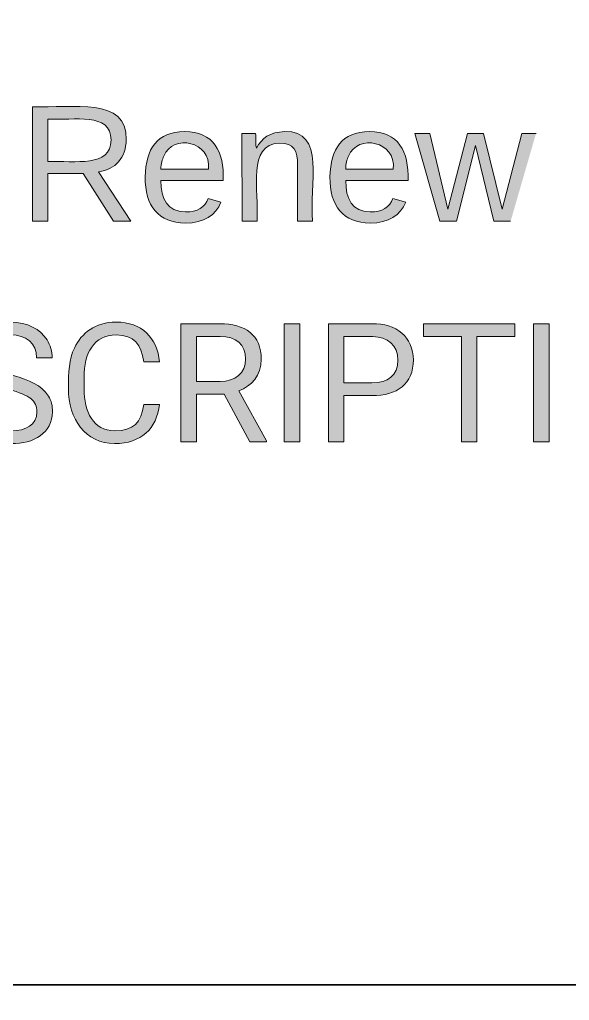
# Model space of a CAD drawing. Extents: x 3 to 1760, y 20 to 1040.
# Drawn here: x 233.8 to 277.9, y 608.7 to 687.4 of the extents above; entities that cross this region are included whole.
import ezdxf

# ---------------------------------------------------------------- set-up
doc = ezdxf.new("R2010")
doc.units = 0
doc.header["$MEASUREMENT"] = 0
doc.layers.add('Layer 1', color=7, linetype='Continuous', lineweight=0)

# ---------------------------------------------------------------- blocks, each defined once
blk = doc.blocks.new('Block_102')
at = {"layer": 'Layer 1', "true_color": 0x282c33, "transparency": 33554687}
h = blk.add_hatch(color=250, dxfattribs=at)
h.dxf.hatch_style = 2
edge = h.paths.add_edge_path()
edge.add_spline(control_points=[(242.328, 677.799), (242.291, 676.281), (241.477, 675.429), (240.106, 675.206), (240.106, 675.206), (242.699, 671.244), (242.699, 671.244), (242.699, 671.244), (241.291, 671.244), (241.291, 671.244), (241.291, 671.244), (238.884, 675.058), (238.884, 675.058), (238.884, 675.058), (236.032, 675.058), (236.032, 675.058), (236.032, 675.058), (236.032, 671.244), (236.032, 671.244), (236.032, 671.244), (234.81, 671.244), (234.81, 671.244), (234.81, 671.244), (234.81, 680.429), (234.81, 680.429), (238.069, 680.318), (242.403, 681.206), (242.328, 677.799)], knot_values=[0, 0, 0, 0, 1, 1, 1, 2, 2, 2, 3, 3, 3, 4, 4, 4, 5, 5, 5, 6, 6, 6, 7, 7, 7, 8, 8, 8, 9, 9, 9, 9], degree=3, periodic=0)
edge = h.paths.add_edge_path()
edge.add_spline(control_points=[(236.032, 676.021), (238.254, 676.095), (241.106, 675.54), (241.106, 677.762), (241.106, 680.021), (238.143, 679.318), (236.032, 679.429), (236.032, 679.429), (236.032, 676.021), (236.032, 676.021)], knot_values=[0, 0, 0, 0, 1, 1, 1, 2, 2, 2, 3, 3, 3, 3], degree=3, periodic=0)
edge.add_line((236.032, 676.021), (236.032, 676.021))
h = blk.add_hatch(color=250, dxfattribs=at)
h.dxf.hatch_style = 2
edge = h.paths.add_edge_path()
edge.add_spline(control_points=[(246.995, 678.429), (249.328, 678.429), (250.18, 676.873), (250.106, 674.503), (250.106, 674.503), (245.106, 674.503), (245.106, 674.503), (245.106, 673.021), (245.625, 672.021), (247.069, 671.984), (248.032, 671.947), (248.662, 672.429), (248.884, 673.058), (248.884, 673.058), (249.921, 672.762), (249.921, 672.762), (249.514, 671.725), (248.551, 671.095), (247.069, 671.095), (244.921, 671.095), (243.81, 672.466), (243.847, 674.799), (243.884, 677.058), (244.81, 678.429), (246.995, 678.429)], knot_values=[0, 0, 0, 0, 1, 1, 1, 2, 2, 2, 3, 3, 3, 4, 4, 4, 5, 5, 5, 6, 6, 6, 7, 7, 7, 8, 8, 8, 8], degree=3, periodic=0)
edge = h.paths.add_edge_path()
edge.add_spline(control_points=[(248.921, 675.429), (249.143, 677.651), (246.106, 678.281), (245.328, 676.466), (245.217, 676.206), (245.106, 675.836), (245.106, 675.429), (245.106, 675.429), (248.921, 675.429), (248.921, 675.429)], knot_values=[0, 0, 0, 0, 1, 1, 1, 2, 2, 2, 3, 3, 3, 3], degree=3, periodic=0)
edge.add_line((248.921, 675.429), (248.921, 675.429))
h = blk.add_hatch(color=250, dxfattribs=at)
h.dxf.hatch_style = 2
edge = h.paths.add_edge_path()
edge.add_spline(control_points=[(255.032, 678.429), (258.328, 678.577), (256.995, 674.132), (257.254, 671.244), (257.254, 671.244), (256.069, 671.244), (256.069, 671.244), (256.069, 671.244), (256.069, 675.725), (256.069, 675.725), (256.069, 676.873), (255.773, 677.54), (254.625, 677.503), (251.958, 677.429), (252.995, 673.725), (252.81, 671.244), (252.81, 671.244), (251.625, 671.244), (251.625, 671.244), (251.625, 671.244), (251.588, 678.281), (251.588, 678.281), (251.588, 678.281), (252.699, 678.281), (252.699, 678.281), (252.736, 677.91), (252.662, 677.392), (252.773, 677.095), (253.18, 677.91), (253.847, 678.392), (255.032, 678.429)], knot_values=[0, 0, 0, 0, 1, 1, 1, 2, 2, 2, 3, 3, 3, 4, 4, 4, 5, 5, 5, 6, 6, 6, 7, 7, 7, 8, 8, 8, 9, 9, 9, 10, 10, 10, 10], degree=3, periodic=0)
edge.add_line((255.032, 678.429), (255.032, 678.429))
h = blk.add_hatch(color=250, dxfattribs=at)
h.dxf.hatch_style = 2
edge = h.paths.add_edge_path()
edge.add_spline(control_points=[(261.81, 678.429), (264.143, 678.429), (264.995, 676.873), (264.921, 674.503), (264.921, 674.503), (259.921, 674.503), (259.921, 674.503), (259.921, 673.021), (260.44, 672.021), (261.884, 671.984), (262.847, 671.947), (263.477, 672.429), (263.699, 673.058), (263.699, 673.058), (264.736, 672.762), (264.736, 672.762), (264.328, 671.725), (263.366, 671.095), (261.884, 671.095), (259.736, 671.095), (258.625, 672.466), (258.662, 674.799), (258.699, 677.058), (259.625, 678.429), (261.81, 678.429)], knot_values=[0, 0, 0, 0, 1, 1, 1, 2, 2, 2, 3, 3, 3, 4, 4, 4, 5, 5, 5, 6, 6, 6, 7, 7, 7, 8, 8, 8, 8], degree=3, periodic=0)
edge = h.paths.add_edge_path()
edge.add_spline(control_points=[(263.736, 675.429), (263.958, 677.651), (260.921, 678.281), (260.143, 676.466), (260.032, 676.206), (259.921, 675.836), (259.921, 675.429), (259.921, 675.429), (263.736, 675.429), (263.736, 675.429)], knot_values=[0, 0, 0, 0, 1, 1, 1, 2, 2, 2, 3, 3, 3, 3], degree=3, periodic=0)
edge.add_line((263.736, 675.429), (263.736, 675.429))
h = blk.add_hatch(color=250, dxfattribs=at)
h.dxf.hatch_style = 2
edge = h.paths.add_edge_path()
edge.add_spline(control_points=[(273.143, 671.244), (273.143, 671.244), (271.81, 671.244), (271.81, 671.244), (271.81, 671.244), (270.328, 677.318), (270.328, 677.318), (270.328, 677.318), (268.81, 671.244), (268.81, 671.244), (268.81, 671.244), (267.477, 671.244), (267.477, 671.244), (267.477, 671.244), (265.477, 678.281), (265.477, 678.281), (265.477, 678.281), (266.662, 678.281), (266.662, 678.281), (266.662, 678.281), (268.106, 672.206), (268.106, 672.206), (268.106, 672.206), (269.699, 678.281), (269.699, 678.281), (269.699, 678.281), (270.958, 678.281), (270.958, 678.281), (270.958, 678.281), (272.477, 672.206), (272.477, 672.206), (272.477, 672.206), (274.032, 678.281), (274.032, 678.281), (274.032, 678.281), (275.18, 678.281), (275.18, 678.281)], knot_values=[0, 0, 0, 0, 1, 1, 1, 2, 2, 2, 3, 3, 3, 4, 4, 4, 5, 5, 5, 6, 6, 6, 7, 7, 7, 8, 8, 8, 9, 9, 9, 10, 10, 10, 11, 11, 11, 12, 12, 12, 12], degree=3, periodic=0)
edge.add_line((275.18, 678.281), (273.143, 671.244))
at = {"layer": 'Layer 1'}
for points, knots in [([(242.328, 677.799), (242.291, 676.281), (241.477, 675.429), (240.106, 675.206), (240.106, 675.206), (242.699, 671.244), (242.699, 671.244), (242.699, 671.244), (241.291, 671.244), (241.291, 671.244), (241.291, 671.244), (238.884, 675.058), (238.884, 675.058), (238.884, 675.058), (236.032, 675.058), (236.032, 675.058), (236.032, 675.058), (236.032, 671.244), (236.032, 671.244), (236.032, 671.244), (234.81, 671.244), (234.81, 671.244), (234.81, 671.244), (234.81, 680.429), (234.81, 680.429), (238.069, 680.318), (242.403, 681.206), (242.328, 677.799)], [0, 0, 0, 0, 1, 1, 1, 2, 2, 2, 3, 3, 3, 4, 4, 4, 5, 5, 5, 6, 6, 6, 7, 7, 7, 8, 8, 8, 9, 9, 9, 9]), ([(236.032, 676.021), (238.254, 676.095), (241.106, 675.54), (241.106, 677.762), (241.106, 680.021), (238.143, 679.318), (236.032, 679.429), (236.032, 679.429), (236.032, 676.021), (236.032, 676.021)], [0, 0, 0, 0, 1, 1, 1, 2, 2, 2, 3, 3, 3, 3]), ([(246.995, 678.429), (249.328, 678.429), (250.18, 676.873), (250.106, 674.503), (250.106, 674.503), (245.106, 674.503), (245.106, 674.503), (245.106, 673.021), (245.625, 672.021), (247.069, 671.984), (248.032, 671.947), (248.662, 672.429), (248.884, 673.058), (248.884, 673.058), (249.921, 672.762), (249.921, 672.762), (249.514, 671.725), (248.551, 671.095), (247.069, 671.095), (244.921, 671.095), (243.81, 672.466), (243.847, 674.799), (243.884, 677.058), (244.81, 678.429), (246.995, 678.429)], [0, 0, 0, 0, 1, 1, 1, 2, 2, 2, 3, 3, 3, 4, 4, 4, 5, 5, 5, 6, 6, 6, 7, 7, 7, 8, 8, 8, 8]), ([(248.921, 675.429), (249.143, 677.651), (246.106, 678.281), (245.328, 676.466), (245.217, 676.206), (245.106, 675.836), (245.106, 675.429), (245.106, 675.429), (248.921, 675.429), (248.921, 675.429)], [0, 0, 0, 0, 1, 1, 1, 2, 2, 2, 3, 3, 3, 3]), ([(255.032, 678.429), (258.328, 678.577), (256.995, 674.132), (257.254, 671.244), (257.254, 671.244), (256.069, 671.244), (256.069, 671.244), (256.069, 671.244), (256.069, 675.725), (256.069, 675.725), (256.069, 676.873), (255.773, 677.54), (254.625, 677.503), (251.958, 677.429), (252.995, 673.725), (252.81, 671.244), (252.81, 671.244), (251.625, 671.244), (251.625, 671.244), (251.625, 671.244), (251.588, 678.281), (251.588, 678.281), (251.588, 678.281), (252.699, 678.281), (252.699, 678.281), (252.736, 677.91), (252.662, 677.392), (252.773, 677.095), (253.18, 677.91), (253.847, 678.392), (255.032, 678.429)], [0, 0, 0, 0, 1, 1, 1, 2, 2, 2, 3, 3, 3, 4, 4, 4, 5, 5, 5, 6, 6, 6, 7, 7, 7, 8, 8, 8, 9, 9, 9, 10, 10, 10, 10]), ([(261.81, 678.429), (264.143, 678.429), (264.995, 676.873), (264.921, 674.503), (264.921, 674.503), (259.921, 674.503), (259.921, 674.503), (259.921, 673.021), (260.44, 672.021), (261.884, 671.984), (262.847, 671.947), (263.477, 672.429), (263.699, 673.058), (263.699, 673.058), (264.736, 672.762), (264.736, 672.762), (264.328, 671.725), (263.366, 671.095), (261.884, 671.095), (259.736, 671.095), (258.625, 672.466), (258.662, 674.799), (258.699, 677.058), (259.625, 678.429), (261.81, 678.429)], [0, 0, 0, 0, 1, 1, 1, 2, 2, 2, 3, 3, 3, 4, 4, 4, 5, 5, 5, 6, 6, 6, 7, 7, 7, 8, 8, 8, 8]), ([(263.736, 675.429), (263.958, 677.651), (260.921, 678.281), (260.143, 676.466), (260.032, 676.206), (259.921, 675.836), (259.921, 675.429), (259.921, 675.429), (263.736, 675.429), (263.736, 675.429)], [0, 0, 0, 0, 1, 1, 1, 2, 2, 2, 3, 3, 3, 3]), ([(273.143, 671.244), (273.143, 671.244), (271.81, 671.244), (271.81, 671.244), (271.81, 671.244), (270.328, 677.318), (270.328, 677.318), (270.328, 677.318), (268.81, 671.244), (268.81, 671.244), (268.81, 671.244), (267.477, 671.244), (267.477, 671.244), (267.477, 671.244), (265.477, 678.281), (265.477, 678.281), (265.477, 678.281), (266.662, 678.281), (266.662, 678.281), (266.662, 678.281), (268.106, 672.206), (268.106, 672.206), (268.106, 672.206), (269.699, 678.281), (269.699, 678.281), (269.699, 678.281), (270.958, 678.281), (270.958, 678.281), (270.958, 678.281), (272.477, 672.206), (272.477, 672.206), (272.477, 672.206), (274.032, 678.281), (274.032, 678.281), (274.032, 678.281), (275.18, 678.281), (275.18, 678.281)], [0, 0, 0, 0, 1, 1, 1, 2, 2, 2, 3, 3, 3, 4, 4, 4, 5, 5, 5, 6, 6, 6, 7, 7, 7, 8, 8, 8, 9, 9, 9, 10, 10, 10, 11, 11, 11, 12, 12, 12, 12])]:
    blk.add_open_spline(points, degree=3, knots=knots, dxfattribs=at)
blk = doc.blocks.new('Block_101')
at = {"layer": 'Layer 1'}
blk.add_blockref('Block_102', (0, 0), dxfattribs=at)
blk = doc.blocks.new('Block_106')
at = {"layer": 'Layer 1', "true_color": 0x282c33, "transparency": 33554687}
h = blk.add_hatch(color=250, dxfattribs=at)
h.dxf.hatch_style = 2
edge = h.paths.add_edge_path()
edge.add_spline(control_points=[(233.116, 654.432), (234.281, 654.432), (235.16, 654.888), (235.16, 655.936), (235.16, 656.398), (234.997, 656.763), (234.672, 657.017), (234.346, 657.271), (233.754, 657.518), (232.901, 657.766), (231.827, 658.072), (231.046, 658.456), (230.557, 658.905), (230.069, 659.354), (229.828, 659.908), (229.828, 660.565), (229.828, 662.16), (231.332, 663.15), (233.051, 663.15), (234.392, 663.15), (235.453, 662.57), (235.974, 661.731), (236.254, 661.288), (236.397, 660.806), (236.397, 660.279), (236.397, 660.279), (235.141, 660.279), (235.141, 660.279), (235.141, 661.477), (234.301, 662.121), (233.051, 662.121), (231.931, 662.121), (231.104, 661.626), (231.091, 660.585), (231.091, 660.201), (231.261, 659.875), (231.586, 659.608), (231.912, 659.341), (232.465, 659.1), (233.253, 658.872), (234.587, 658.488), (235.499, 658.117), (236.091, 657.206), (236.319, 656.861), (236.417, 656.431), (236.417, 655.949), (236.404, 654.283), (234.913, 653.358), (233.116, 653.41), (231.176, 653.462), (229.594, 654.38), (229.529, 656.288), (229.529, 656.288), (230.785, 656.288), (230.785, 656.288), (230.785, 655.07), (231.827, 654.432), (233.116, 654.432)], knot_values=[0, 0, 0, 0, 1, 1, 1, 2, 2, 2, 3, 3, 3, 4, 4, 4, 5, 5, 5, 6, 6, 6, 7, 7, 7, 8, 8, 8, 9, 9, 9, 10, 10, 10, 11, 11, 11, 12, 12, 12, 13, 13, 13, 14, 14, 14, 15, 15, 15, 16, 16, 16, 17, 17, 17, 18, 18, 18, 19, 19, 19, 19], degree=3, periodic=0)
edge.add_line((233.116, 654.432), (233.116, 654.432))
h = blk.add_hatch(color=250, dxfattribs=at)
h.dxf.hatch_style = 2
edge = h.paths.add_edge_path()
edge.add_spline(control_points=[(241.397, 654.432), (242.947, 654.432), (243.5, 655.096), (243.734, 656.548), (243.734, 656.548), (244.991, 656.548), (244.991, 656.548), (244.783, 654.615), (243.507, 653.41), (241.397, 653.41), (239.047, 653.41), (237.693, 655.357), (237.693, 657.837), (237.693, 659.12), (237.745, 660.181), (238.168, 661.073), (238.741, 662.284), (239.841, 663.137), (241.508, 663.15), (243.565, 663.163), (244.822, 661.88), (244.991, 659.973), (244.991, 659.973), (243.734, 659.973), (243.734, 659.973), (243.533, 661.353), (242.966, 662.121), (241.508, 662.121), (239.737, 662.121), (238.923, 660.663), (238.949, 658.716), (238.949, 658.716), (238.949, 657.798), (238.949, 657.798), (238.93, 655.962), (239.698, 654.432), (241.397, 654.432)], knot_values=[0, 0, 0, 0, 1, 1, 1, 2, 2, 2, 3, 3, 3, 4, 4, 4, 5, 5, 5, 6, 6, 6, 7, 7, 7, 8, 8, 8, 9, 9, 9, 10, 10, 10, 11, 11, 11, 12, 12, 12, 12], degree=3, periodic=0)
edge.add_line((241.397, 654.432), (241.397, 654.432))
h = blk.add_hatch(color=250, dxfattribs=at)
h.dxf.hatch_style = 2
edge = h.paths.add_edge_path()
edge.add_spline(control_points=[(253.155, 660.168), (253.155, 658.859), (252.361, 658.02), (251.345, 657.642), (251.345, 657.642), (253.572, 653.619), (253.572, 653.619), (253.572, 653.619), (253.572, 653.54), (253.572, 653.54), (253.572, 653.54), (252.231, 653.54), (252.231, 653.54), (252.231, 653.54), (250.173, 657.375), (250.173, 657.375), (250.173, 657.375), (247.947, 657.375), (247.947, 657.375), (247.947, 657.375), (247.947, 653.54), (247.947, 653.54), (247.947, 653.54), (246.69, 653.54), (246.69, 653.54), (246.69, 653.54), (246.69, 663.02), (246.69, 663.02), (246.69, 663.02), (249.828, 663.02), (249.828, 663.02), (251.846, 663.033), (253.155, 662.115), (253.155, 660.168)], knot_values=[0, 0, 0, 0, 1, 1, 1, 2, 2, 2, 3, 3, 3, 4, 4, 4, 5, 5, 5, 6, 6, 6, 7, 7, 7, 8, 8, 8, 9, 9, 9, 10, 10, 10, 11, 11, 11, 11], degree=3, periodic=0)
edge = h.paths.add_edge_path()
edge.add_spline(control_points=[(251.899, 660.168), (251.899, 661.385), (251.117, 661.991), (249.861, 661.991), (249.861, 661.991), (247.947, 661.991), (247.947, 661.991), (247.947, 661.991), (247.947, 658.397), (247.947, 658.397), (247.947, 658.397), (249.867, 658.397), (249.867, 658.397), (251.033, 658.378), (251.905, 659.055), (251.899, 660.168)], knot_values=[0, 0, 0, 0, 1, 1, 1, 2, 2, 2, 3, 3, 3, 4, 4, 4, 5, 5, 5, 5], degree=3, periodic=0)
edge.add_line((251.899, 660.168), (251.899, 660.168))
h = blk.add_hatch(color=250, dxfattribs=at)
h.dxf.hatch_style = 2
edge = h.paths.add_edge_path()
edge.add_spline(control_points=[(256.247, 653.54), (256.247, 653.54), (254.997, 653.54), (254.997, 653.54), (254.997, 653.54), (254.997, 663.02), (254.997, 663.02), (254.997, 663.02), (256.247, 663.02), (256.247, 663.02), (256.247, 663.02), (256.247, 653.54), (256.247, 653.54)], knot_values=[0, 0, 0, 0, 1, 1, 1, 2, 2, 2, 3, 3, 3, 4, 4, 4, 4], degree=3, periodic=0)
edge.add_line((256.247, 653.54), (256.247, 653.54))
h = blk.add_hatch(color=250, dxfattribs=at)
h.dxf.hatch_style = 2
edge = h.paths.add_edge_path()
edge.add_spline(control_points=[(265.349, 660.122), (265.343, 658.189), (264.034, 657.251), (262.016, 657.251), (262.016, 657.251), (259.783, 657.251), (259.783, 657.251), (259.783, 657.251), (259.783, 653.54), (259.783, 653.54), (259.783, 653.54), (258.533, 653.54), (258.533, 653.54), (258.533, 653.54), (258.533, 663.02), (258.533, 663.02), (258.533, 663.02), (262.029, 663.02), (262.029, 663.02), (263.962, 663.059), (265.349, 661.952), (265.349, 660.122)], knot_values=[0, 0, 0, 0, 1, 1, 1, 2, 2, 2, 3, 3, 3, 4, 4, 4, 5, 5, 5, 6, 6, 6, 7, 7, 7, 7], degree=3, periodic=0)
edge = h.paths.add_edge_path()
edge.add_spline(control_points=[(264.099, 660.109), (264.106, 661.268), (263.279, 661.984), (262.1, 661.991), (262.1, 661.991), (259.783, 661.991), (259.783, 661.991), (259.783, 661.991), (259.783, 658.273), (259.783, 658.273), (259.783, 658.273), (262.029, 658.273), (262.029, 658.273), (263.305, 658.267), (264.099, 658.872), (264.099, 660.109)], knot_values=[0, 0, 0, 0, 1, 1, 1, 2, 2, 2, 3, 3, 3, 4, 4, 4, 5, 5, 5, 5], degree=3, periodic=0)
edge.add_line((264.099, 660.109), (264.099, 660.109))
h = blk.add_hatch(color=250, dxfattribs=at)
h.dxf.hatch_style = 2
edge = h.paths.add_edge_path()
edge.add_spline(control_points=[(273.494, 661.991), (273.494, 661.991), (270.447, 661.991), (270.447, 661.991), (270.447, 661.991), (270.447, 653.54), (270.447, 653.54), (270.447, 653.54), (269.203, 653.54), (269.203, 653.54), (269.203, 653.54), (269.203, 661.991), (269.203, 661.991), (269.203, 661.991), (266.163, 661.991), (266.163, 661.991), (266.163, 661.991), (266.163, 663.02), (266.163, 663.02), (266.163, 663.02), (273.494, 663.02), (273.494, 663.02), (273.494, 663.02), (273.494, 661.991), (273.494, 661.991)], knot_values=[0, 0, 0, 0, 1, 1, 1, 2, 2, 2, 3, 3, 3, 4, 4, 4, 5, 5, 5, 6, 6, 6, 7, 7, 7, 8, 8, 8, 8], degree=3, periodic=0)
edge.add_line((273.494, 661.991), (273.494, 661.991))
h = blk.add_hatch(color=250, dxfattribs=at)
h.dxf.hatch_style = 2
edge = h.paths.add_edge_path()
edge.add_spline(control_points=[(276.241, 653.54), (276.241, 653.54), (274.991, 653.54), (274.991, 653.54), (274.991, 653.54), (274.991, 663.02), (274.991, 663.02), (274.991, 663.02), (276.241, 663.02), (276.241, 663.02), (276.241, 663.02), (276.241, 653.54), (276.241, 653.54)], knot_values=[0, 0, 0, 0, 1, 1, 1, 2, 2, 2, 3, 3, 3, 4, 4, 4, 4], degree=3, periodic=0)
edge.add_line((276.241, 653.54), (276.241, 653.54))
at = {"layer": 'Layer 1'}
for points, knots in [([(233.116, 654.432), (234.281, 654.432), (235.16, 654.888), (235.16, 655.936), (235.16, 656.398), (234.997, 656.763), (234.672, 657.017), (234.346, 657.271), (233.754, 657.518), (232.901, 657.766), (231.827, 658.072), (231.046, 658.456), (230.557, 658.905), (230.069, 659.354), (229.828, 659.908), (229.828, 660.565), (229.828, 662.16), (231.332, 663.15), (233.051, 663.15), (234.392, 663.15), (235.453, 662.57), (235.974, 661.731), (236.254, 661.288), (236.397, 660.806), (236.397, 660.279), (236.397, 660.279), (235.141, 660.279), (235.141, 660.279), (235.141, 661.477), (234.301, 662.121), (233.051, 662.121), (231.931, 662.121), (231.104, 661.626), (231.091, 660.585), (231.091, 660.201), (231.261, 659.875), (231.586, 659.608), (231.912, 659.341), (232.465, 659.1), (233.253, 658.872), (234.587, 658.488), (235.499, 658.117), (236.091, 657.206), (236.319, 656.861), (236.417, 656.431), (236.417, 655.949), (236.404, 654.283), (234.913, 653.358), (233.116, 653.41), (231.176, 653.462), (229.594, 654.38), (229.529, 656.288), (229.529, 656.288), (230.785, 656.288), (230.785, 656.288), (230.785, 655.07), (231.827, 654.432), (233.116, 654.432)], [0, 0, 0, 0, 1, 1, 1, 2, 2, 2, 3, 3, 3, 4, 4, 4, 5, 5, 5, 6, 6, 6, 7, 7, 7, 8, 8, 8, 9, 9, 9, 10, 10, 10, 11, 11, 11, 12, 12, 12, 13, 13, 13, 14, 14, 14, 15, 15, 15, 16, 16, 16, 17, 17, 17, 18, 18, 18, 19, 19, 19, 19]), ([(241.397, 654.432), (242.947, 654.432), (243.5, 655.096), (243.734, 656.548), (243.734, 656.548), (244.991, 656.548), (244.991, 656.548), (244.783, 654.615), (243.507, 653.41), (241.397, 653.41), (239.047, 653.41), (237.693, 655.357), (237.693, 657.837), (237.693, 659.12), (237.745, 660.181), (238.168, 661.073), (238.741, 662.284), (239.841, 663.137), (241.508, 663.15), (243.565, 663.163), (244.822, 661.88), (244.991, 659.973), (244.991, 659.973), (243.734, 659.973), (243.734, 659.973), (243.533, 661.353), (242.966, 662.121), (241.508, 662.121), (239.737, 662.121), (238.923, 660.663), (238.949, 658.716), (238.949, 658.716), (238.949, 657.798), (238.949, 657.798), (238.93, 655.962), (239.698, 654.432), (241.397, 654.432)], [0, 0, 0, 0, 1, 1, 1, 2, 2, 2, 3, 3, 3, 4, 4, 4, 5, 5, 5, 6, 6, 6, 7, 7, 7, 8, 8, 8, 9, 9, 9, 10, 10, 10, 11, 11, 11, 12, 12, 12, 12]), ([(253.155, 660.168), (253.155, 658.859), (252.361, 658.02), (251.345, 657.642), (251.345, 657.642), (253.572, 653.619), (253.572, 653.619), (253.572, 653.619), (253.572, 653.54), (253.572, 653.54), (253.572, 653.54), (252.231, 653.54), (252.231, 653.54), (252.231, 653.54), (250.173, 657.375), (250.173, 657.375), (250.173, 657.375), (247.947, 657.375), (247.947, 657.375), (247.947, 657.375), (247.947, 653.54), (247.947, 653.54), (247.947, 653.54), (246.69, 653.54), (246.69, 653.54), (246.69, 653.54), (246.69, 663.02), (246.69, 663.02), (246.69, 663.02), (249.828, 663.02), (249.828, 663.02), (251.846, 663.033), (253.155, 662.115), (253.155, 660.168)], [0, 0, 0, 0, 1, 1, 1, 2, 2, 2, 3, 3, 3, 4, 4, 4, 5, 5, 5, 6, 6, 6, 7, 7, 7, 8, 8, 8, 9, 9, 9, 10, 10, 10, 11, 11, 11, 11]), ([(256.247, 653.54), (256.247, 653.54), (254.997, 653.54), (254.997, 653.54), (254.997, 653.54), (254.997, 663.02), (254.997, 663.02), (254.997, 663.02), (256.247, 663.02), (256.247, 663.02), (256.247, 663.02), (256.247, 653.54), (256.247, 653.54)], [0, 0, 0, 0, 1, 1, 1, 2, 2, 2, 3, 3, 3, 4, 4, 4, 4]), ([(265.349, 660.122), (265.343, 658.189), (264.034, 657.251), (262.016, 657.251), (262.016, 657.251), (259.783, 657.251), (259.783, 657.251), (259.783, 657.251), (259.783, 653.54), (259.783, 653.54), (259.783, 653.54), (258.533, 653.54), (258.533, 653.54), (258.533, 653.54), (258.533, 663.02), (258.533, 663.02), (258.533, 663.02), (262.029, 663.02), (262.029, 663.02), (263.962, 663.059), (265.349, 661.952), (265.349, 660.122)], [0, 0, 0, 0, 1, 1, 1, 2, 2, 2, 3, 3, 3, 4, 4, 4, 5, 5, 5, 6, 6, 6, 7, 7, 7, 7]), ([(273.494, 661.991), (273.494, 661.991), (270.447, 661.991), (270.447, 661.991), (270.447, 661.991), (270.447, 653.54), (270.447, 653.54), (270.447, 653.54), (269.203, 653.54), (269.203, 653.54), (269.203, 653.54), (269.203, 661.991), (269.203, 661.991), (269.203, 661.991), (266.163, 661.991), (266.163, 661.991), (266.163, 661.991), (266.163, 663.02), (266.163, 663.02), (266.163, 663.02), (273.494, 663.02), (273.494, 663.02), (273.494, 663.02), (273.494, 661.991), (273.494, 661.991)], [0, 0, 0, 0, 1, 1, 1, 2, 2, 2, 3, 3, 3, 4, 4, 4, 5, 5, 5, 6, 6, 6, 7, 7, 7, 8, 8, 8, 8]), ([(276.241, 653.54), (276.241, 653.54), (274.991, 653.54), (274.991, 653.54), (274.991, 653.54), (274.991, 663.02), (274.991, 663.02), (274.991, 663.02), (276.241, 663.02), (276.241, 663.02), (276.241, 663.02), (276.241, 653.54), (276.241, 653.54)], [0, 0, 0, 0, 1, 1, 1, 2, 2, 2, 3, 3, 3, 4, 4, 4, 4]), ([(251.899, 660.168), (251.899, 661.385), (251.117, 661.991), (249.861, 661.991), (249.861, 661.991), (247.947, 661.991), (247.947, 661.991), (247.947, 661.991), (247.947, 658.397), (247.947, 658.397), (247.947, 658.397), (249.867, 658.397), (249.867, 658.397), (251.033, 658.378), (251.905, 659.055), (251.899, 660.168)], [0, 0, 0, 0, 1, 1, 1, 2, 2, 2, 3, 3, 3, 4, 4, 4, 5, 5, 5, 5]), ([(264.099, 660.109), (264.106, 661.268), (263.279, 661.984), (262.1, 661.991), (262.1, 661.991), (259.783, 661.991), (259.783, 661.991), (259.783, 661.991), (259.783, 658.273), (259.783, 658.273), (259.783, 658.273), (262.029, 658.273), (262.029, 658.273), (263.305, 658.267), (264.099, 658.872), (264.099, 660.109)], [0, 0, 0, 0, 1, 1, 1, 2, 2, 2, 3, 3, 3, 4, 4, 4, 5, 5, 5, 5])]:
    blk.add_open_spline(points, degree=3, knots=knots, dxfattribs=at)
blk = doc.blocks.new('Block_105')
at = {"layer": 'Layer 1'}
blk.add_blockref('Block_106', (0, 0), dxfattribs=at)
blk = doc.blocks.new('Block_0')
at = {"layer": 'Layer 1', "true_color": 0x333333, "transparency": 33554687}
h = blk.add_hatch(color=250, dxfattribs=at)
h.dxf.hatch_style = 2
edge = h.paths.add_edge_path()
edge.add_spline(control_points=[(277.515, 808.42), (277.515, 808.42), (110.035, 808.42), (110.035, 808.42), (110.035, 808.42), (108.215, 808.27), (108.215, 808.27), (108.215, 808.27), (106.465, 807.84), (106.465, 807.84), (106.465, 807.84), (104.795, 807.14), (104.795, 807.14), (104.795, 807.14), (103.255, 806.21), (103.255, 806.21), (103.255, 806.21), (101.885, 805.05), (101.885, 805.05), (101.885, 805.05), (100.714, 803.68), (100.714, 803.68), (100.714, 803.68), (99.774, 802.14), (99.774, 802.14), (99.774, 802.14), (99.074, 800.47), (99.074, 800.47), (99.074, 800.47), (98.654, 798.72), (98.654, 798.72), (98.654, 798.72), (98.514, 796.92), (98.514, 796.92), (98.514, 796.92), (98.514, 319.88), (98.514, 319.88), (98.514, 319.88), (97.514, 319.88), (97.514, 319.88), (97.514, 319.88), (97.514, 796.93), (97.514, 796.93), (97.514, 796.93), (97.664, 798.86), (97.664, 798.86), (97.664, 798.86), (98.124, 800.76), (98.124, 800.76), (98.124, 800.76), (98.884, 802.58), (98.884, 802.58), (98.884, 802.58), (99.914, 804.26), (99.914, 804.26), (99.914, 804.26), (101.174, 805.76), (101.174, 805.76), (101.174, 805.76), (102.674, 807.02), (102.674, 807.02), (102.674, 807.02), (104.334, 808.05), (104.334, 808.05), (104.334, 808.05), (106.154, 808.8), (106.154, 808.8), (106.154, 808.8), (108.054, 809.26), (108.054, 809.26), (108.054, 809.26), (109.994, 809.41), (109.994, 809.41), (109.994, 809.41), (277.515, 809.41), (277.515, 809.41), (277.515, 809.41), (277.515, 808.42), (277.515, 808.42)], knot_values=[0, 0, 0, 0, 1, 1, 1, 2, 2, 2, 3, 3, 3, 4, 4, 4, 5, 5, 5, 6, 6, 6, 7, 7, 7, 8, 8, 8, 9, 9, 9, 10, 10, 10, 11, 11, 11, 12, 12, 12, 13, 13, 13, 14, 14, 14, 15, 15, 15, 16, 16, 16, 17, 17, 17, 18, 18, 18, 19, 19, 19, 20, 20, 20, 21, 21, 21, 22, 22, 22, 23, 23, 23, 24, 24, 24, 25, 25, 25, 26, 26, 26, 26], degree=3, periodic=0)
edge = h.paths.add_edge_path()
edge.add_spline(control_points=[(98.515, 152.02), (98.515, 152.02), (98.655, 150.2), (98.655, 150.2), (98.655, 150.2), (99.075, 148.45), (99.075, 148.45), (99.075, 148.45), (99.775, 146.78), (99.775, 146.78), (99.775, 146.78), (100.715, 145.24), (100.715, 145.24), (100.715, 145.24), (101.885, 143.87), (101.885, 143.87), (101.885, 143.87), (103.255, 142.7), (103.255, 142.7), (103.255, 142.7), (104.795, 141.76), (104.795, 141.76), (104.795, 141.76), (106.465, 141.06), (106.465, 141.06), (106.465, 141.06), (108.215, 140.64), (108.215, 140.64), (108.215, 140.64), (110.035, 140.5), (110.035, 140.5), (110.035, 140.5), (341.635, 140.5), (341.635, 140.5), (341.635, 140.5), (341.635, 139.5), (341.635, 139.5), (341.635, 139.5), (109.995, 139.5), (109.995, 139.5), (109.995, 139.5), (108.055, 139.65), (108.055, 139.65), (108.055, 139.65), (106.155, 140.11), (106.155, 140.11), (106.155, 140.11), (104.335, 140.87), (104.335, 140.87), (104.335, 140.87), (102.665, 141.9), (102.665, 141.9), (102.665, 141.9), (101.165, 143.16), (101.165, 143.16), (101.165, 143.16), (99.905, 144.66), (99.905, 144.66), (99.905, 144.66), (98.865, 146.32), (98.865, 146.32), (98.865, 146.32), (98.115, 148.14), (98.115, 148.14), (98.115, 148.14), (97.665, 150.04), (97.665, 150.04), (97.665, 150.04), (97.515, 151.98), (97.515, 151.98), (97.515, 151.98), (97.515, 285.63), (97.515, 285.63), (97.515, 285.63), (98.515, 285.63), (98.515, 285.63), (98.515, 285.63), (98.515, 152.02), (98.515, 152.02)], knot_values=[0, 0, 0, 0, 1, 1, 1, 2, 2, 2, 3, 3, 3, 4, 4, 4, 5, 5, 5, 6, 6, 6, 7, 7, 7, 8, 8, 8, 9, 9, 9, 10, 10, 10, 11, 11, 11, 12, 12, 12, 13, 13, 13, 14, 14, 14, 15, 15, 15, 16, 16, 16, 17, 17, 17, 18, 18, 18, 19, 19, 19, 20, 20, 20, 21, 21, 21, 22, 22, 22, 23, 23, 23, 24, 24, 24, 25, 25, 25, 26, 26, 26, 26], degree=3, periodic=0)
at = {"layer": 'Layer 1', "color": 250, "lineweight": 0, "true_color": 0x333333}
blk.add_open_spline([(277.515, 808.42), (277.515, 808.42), (110.035, 808.42), (110.035, 808.42), (110.035, 808.42), (108.215, 808.27), (108.215, 808.27), (108.215, 808.27), (106.465, 807.84), (106.465, 807.84), (106.465, 807.84), (104.795, 807.14), (104.795, 807.14), (104.795, 807.14), (103.255, 806.21), (103.255, 806.21), (103.255, 806.21), (101.885, 805.05), (101.885, 805.05), (101.885, 805.05), (100.714, 803.68), (100.714, 803.68), (100.714, 803.68), (99.774, 802.14), (99.774, 802.14), (99.774, 802.14), (99.074, 800.47), (99.074, 800.47), (99.074, 800.47), (98.654, 798.72), (98.654, 798.72), (98.654, 798.72), (98.514, 796.92), (98.514, 796.92), (98.514, 796.92), (98.514, 319.88), (98.514, 319.88), (98.514, 319.88), (97.514, 319.88), (97.514, 319.88), (97.514, 319.88), (97.514, 796.93), (97.514, 796.93), (97.514, 796.93), (97.664, 798.86), (97.664, 798.86), (97.664, 798.86), (98.124, 800.76), (98.124, 800.76), (98.124, 800.76), (98.884, 802.58), (98.884, 802.58), (98.884, 802.58), (99.914, 804.26), (99.914, 804.26), (99.914, 804.26), (101.174, 805.76), (101.174, 805.76), (101.174, 805.76), (102.674, 807.02), (102.674, 807.02), (102.674, 807.02), (104.334, 808.05), (104.334, 808.05), (104.334, 808.05), (106.154, 808.8), (106.154, 808.8), (106.154, 808.8), (108.054, 809.26), (108.054, 809.26), (108.054, 809.26), (109.994, 809.41), (109.994, 809.41), (109.994, 809.41), (277.515, 809.41), (277.515, 809.41), (277.515, 809.41), (277.515, 808.42), (277.515, 808.42)], degree=3, knots=[0, 0, 0, 0, 1, 1, 1, 2, 2, 2, 3, 3, 3, 4, 4, 4, 5, 5, 5, 6, 6, 6, 7, 7, 7, 8, 8, 8, 9, 9, 9, 10, 10, 10, 11, 11, 11, 12, 12, 12, 13, 13, 13, 14, 14, 14, 15, 15, 15, 16, 16, 16, 17, 17, 17, 18, 18, 18, 19, 19, 19, 20, 20, 20, 21, 21, 21, 22, 22, 22, 23, 23, 23, 24, 24, 24, 25, 25, 25, 26, 26, 26, 26], dxfattribs=at)
at = {"layer": 'Layer 1', "color": 251, "lineweight": 35, "true_color": 0x666666}
for points in [[(458.015, 729.43), (458.015, 729.43), (458.015, 542.8), (458.015, 542.8), (458.015, 536.173), (452.642, 530.8), (446.015, 530.8), (446.015, 530.8), (140.015, 530.8), (140.015, 530.8), (133.387, 530.8), (128.015, 536.173), (128.015, 542.8), (128.015, 542.8), (128.015, 772.97), (128.015, 772.97), (128.015, 779.597), (133.387, 784.97), (140.015, 784.97), (140.015, 784.97), (261.635, 784.97), (261.635, 784.97)], [(373.345, 729.43), (373.345, 729.43), (373.345, 622), (373.345, 622), (373.345, 615.373), (367.972, 610), (361.345, 610), (361.345, 610), (210.015, 610), (210.015, 610), (203.387, 610), (198.015, 615.373), (198.015, 622), (198.015, 622), (198.015, 730.5), (198.015, 730.5), (198.015, 737.127), (203.387, 742.5), (210.015, 742.5), (210.015, 742.5), (263.785, 742.5), (263.785, 742.5)]]:
    blk.add_open_spline(points, degree=3, knots=[0, 0, 0, 0, 1, 1, 1, 2, 2, 2, 3, 3, 3, 4, 4, 4, 5, 5, 5, 6, 6, 6, 7, 7, 7, 7], dxfattribs=at)
at = {"layer": 'Layer 1'}
for name in ['Block_101', 'Block_105']:
    blk.add_blockref(name, (0, 0), dxfattribs=at)

msp = doc.modelspace()

# ---------------------------------------------------------------- block references
at = {"layer": 'Layer 1'}
msp.add_blockref('Block_0', (0, 0), dxfattribs=at)

doc.saveas('drawing.dxf')
